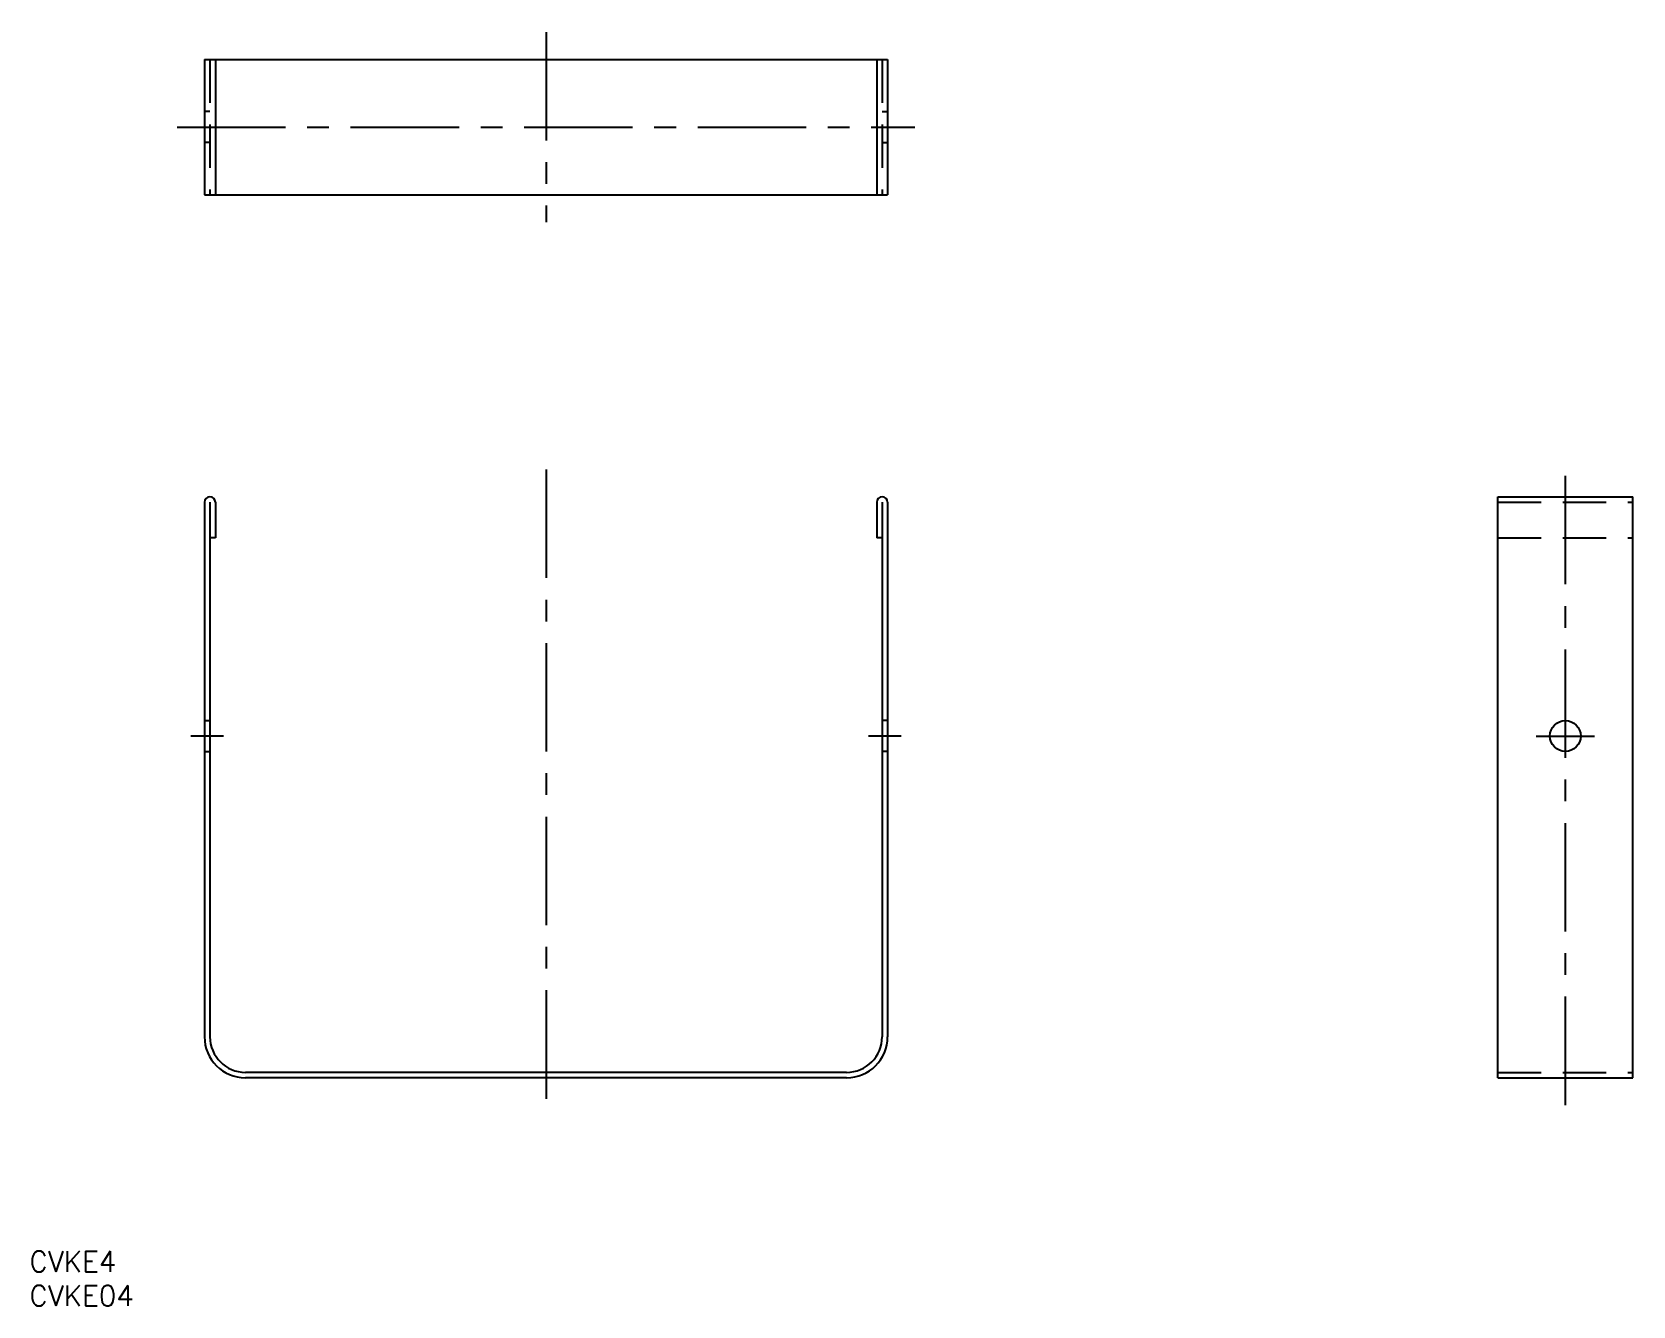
# Model space of a CAD drawing. Extents: x 0 to 235, y -8 to 178.
import ezdxf

# ---------------------------------------------------------------- set-up
doc = ezdxf.new("R2010")
doc.units = 0
doc.header["$LTSCALE"] = 0.5
doc.linetypes.add('CENTER', pattern=[50.8, 31.75, -6.35, 6.35, -6.35])
doc.linetypes.add('DASHED', pattern=[19.05, 12.7, -6.35])
doc.layers.get('0').update_dxf_attribs({"linetype": 'CONTINUOUS'})
doc.layers.add('CENTER', color=1, linetype='CENTER')
doc.styles.get("Standard").update_dxf_attribs({"font": 'txt.shx', "height": 3, "bigfont": 'bigfont.shx'})

# ---------------------------------------------------------------- blocks, each defined once
blk = doc.blocks.new('*U4')
at = {"color": 7, "linetype": 'CONTINUOUS'}
blk.add_text('CVKE4', height=3, dxfattribs=at).set_placement((0, -3))
blk = doc.blocks.new('*U5')
at = {"color": 7, "linetype": 'CONTINUOUS'}
blk.add_text('CVKE04', height=3, dxfattribs=at).set_placement((0, -8))

msp = doc.modelspace()

# ---------------------------------------------------------------- linework, layer by layer
at = {"color": 7, "linetype": 'CONTINUOUS'}
for p, q in [((25.63, 174.38), (125.63, 174.38)), ((25.63, 174.38), (25.63, 154.58)), ((27.23, 174.38), (27.23, 154.58)), ((124.03, 174.38), (124.03, 154.58)), ((125.63, 174.38), (125.63, 154.58)), ((25.63, 154.58), (125.63, 154.58)), ((214.94, 25.38), (214.94, 110.38)), ((214.94, 110.38), (234.74, 110.38)), ((234.74, 25.38), (234.74, 110.38)), ((25.63, 109.58), (25.63, 31.38)), ((26.43, 109.58), (26.43, 31.38)), ((27.23, 109.58), (27.23, 104.38)), ((124.03, 109.58), (124.03, 104.38)), ((124.83, 109.58), (124.83, 31.38)), ((125.63, 109.58), (125.63, 31.38)), ((27.23, 104.38), (26.43, 104.38)), ((124.83, 104.38), (124.03, 104.38)), ((119.63, 26.18), (31.63, 26.18)), ((119.63, 25.38), (31.63, 25.38)), ((214.94, 25.38), (234.74, 25.38))]:
    msp.add_line(p, q, dxfattribs=at)
at = {"color": 3, "linetype": 'DASHED'}
for p, q in [((26.43, 174.38), (26.43, 154.58)), ((124.83, 174.38), (124.83, 154.58)), ((26.43, 166.73), (25.63, 166.73)), ((124.83, 166.73), (125.63, 166.73)), ((26.43, 162.23), (25.63, 162.23)), ((124.83, 162.23), (125.63, 162.23)), ((214.94, 109.58), (234.74, 109.58)), ((214.94, 104.38), (234.74, 104.38)), ((25.63, 77.63), (26.43, 77.63)), ((125.63, 77.63), (124.83, 77.63)), ((25.63, 73.13), (26.43, 73.13)), ((125.63, 73.13), (124.83, 73.13)), ((214.94, 26.18), (234.74, 26.18))]:
    msp.add_line(p, q, dxfattribs=at)
at = {"color": 7, "linetype": 'CONTINUOUS'}
msp.add_circle((224.84, 75.38), 2.25, dxfattribs=at)
for centre, radius, start, end in [((26.43, 109.58), 0.8, 0, 180), ((124.83, 109.58), 0.8, 0, 180), ((31.63, 31.38), 6, 180, 270), ((31.63, 31.38), 5.2, 180, 270), ((119.63, 31.38), 6, 270, 0), ((119.63, 31.38), 5.2, 270, 0)]:
    msp.add_arc(centre, radius, start, end, dxfattribs=at)
at = {"layer": 'CENTER', "color": 1, "linetype": 'CENTER'}
for p, q in [((75.63, 178.38), (75.63, 150.58)), ((21.63, 164.48), (129.63, 164.48)), ((75.63, 114.38), (75.63, 20.86)), ((224.84, 21.38), (224.84, 114.38)), ((28.43, 75.38), (23.63, 75.38)), ((127.63, 75.38), (122.83, 75.38)), ((220.59, 75.38), (229.09, 75.38))]:
    msp.add_line(p, q, dxfattribs=at)

# ---------------------------------------------------------------- block references
at = {"color": 7, "linetype": 'CONTINUOUS'}
for name in ['*U4', '*U5']:
    msp.add_blockref(name, (0, 0), dxfattribs=at)

doc.saveas('drawing.dxf')
